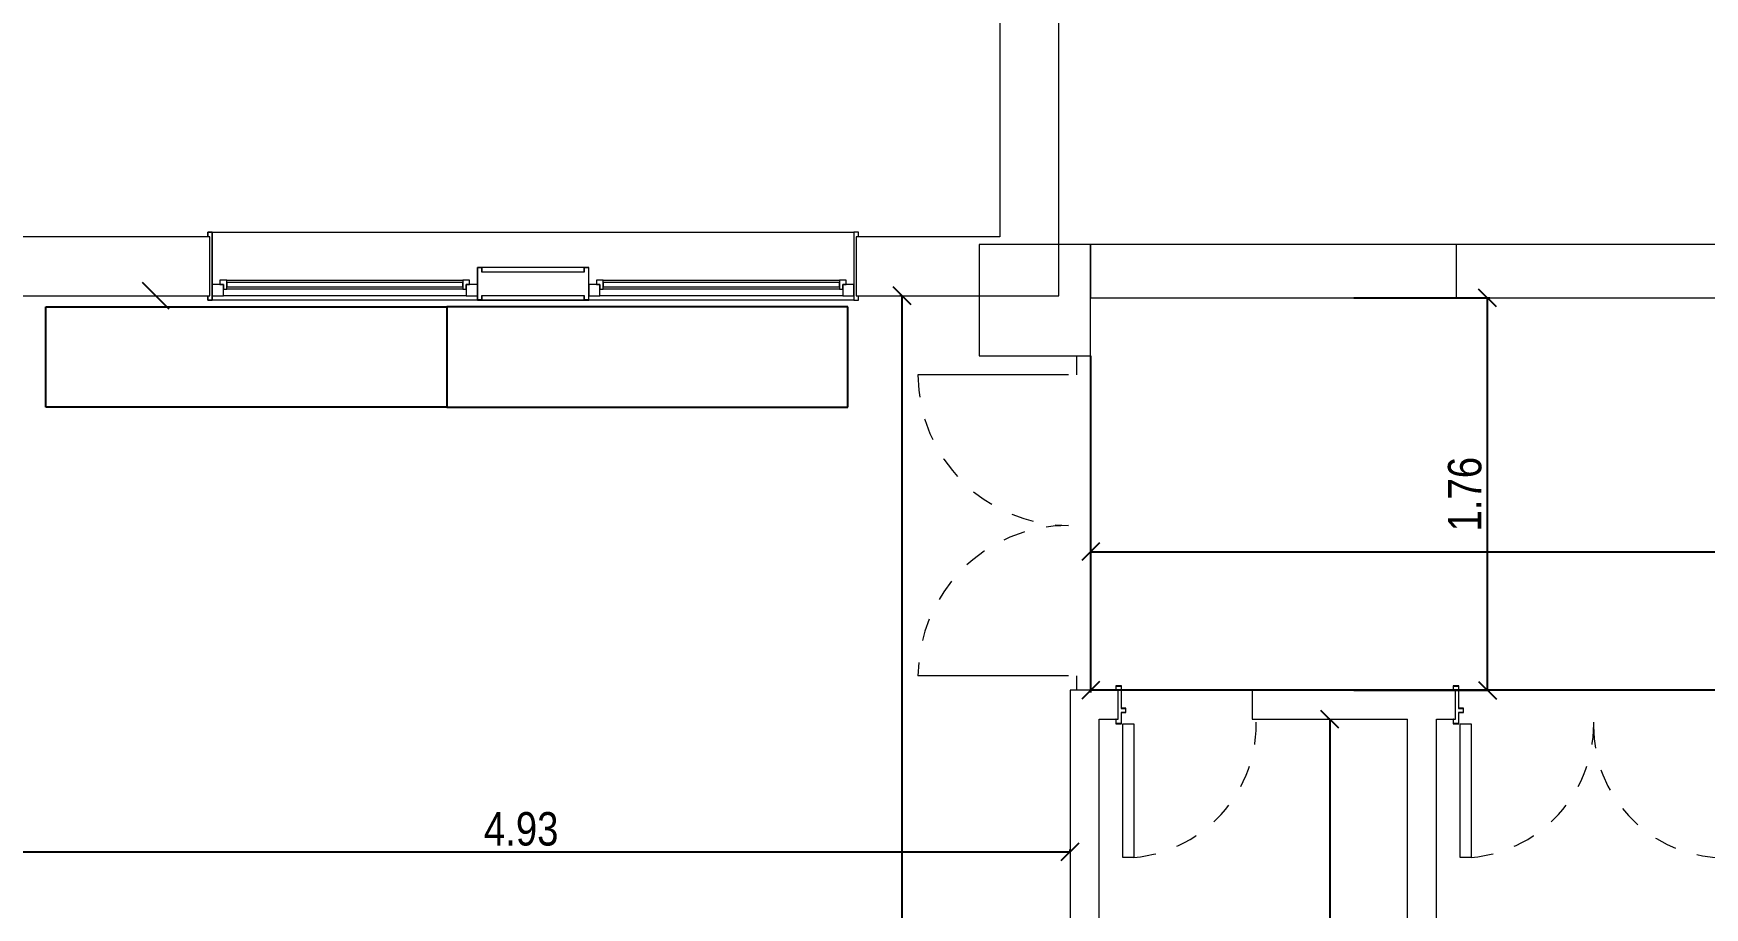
# Model space of a CAD drawing. Header units: millimetres. Extents: x 38 to 139, y 58 to 123.
# Drawn here: x 44.77 to 52.27, y 81.5 to 85.42 of the extents above; entities that cross this region are included whole.
import ezdxf

# ---------------------------------------------------------------- set-up
doc = ezdxf.new("R2010")
doc.units = ezdxf.units.MM
doc.linetypes.add('Dash 1_16_', pattern=[0.003174, 0.001587, -0.001587])
for name, color, linetype, lineweight in [('A-DOORSYM', 7, 'Continuous', 9), ('A-FLOROTM', 7, 'Continuous', 9), ('A-GLAZIDM', 7, 'Continuous', 9), ('A-WALL', 7, 'Continuous', 9), ('DIMENSION', 1, 'Continuous', 25), ('S-COLSPRM', 7, 'Continuous', 9)]:
    doc.layers.add(name, color=color, linetype=linetype, lineweight=lineweight)
doc.layers.add('EQ-Móvil', color=7, linetype='Continuous')
doc.layers.add('estructura', color=7, linetype='Continuous')
doc.styles.add('ARIALNARROW', font='ARIALN.TTF')
doc.dimstyles.new('C', dxfattribs={"dimscale": 1.5, "dimtxt": 0.15, "dimasz": 0.08, "dimexe": 0.01, "dimexo": 0, "dimgap": 0.025, "dimtad": 1, "dimzin": 0, "dimdsep": 46, "dimtxsty": 'ARIALNARROW', "dimblk": 'OBLIQUE', "dimcen": 0, "dimclrd": 256, "dimclre": 256, "dimclrt": 256, "dimadec": 0, "dimazin": 0, "dimtfac": 1.666667, "dimtofl": 0, "dimtmove": 0, "dimatfit": 0, "dimldrblk": 'OBLIQUE', "dimfxl": 0.1, "dimtolj": 1, "dimtzin": 0, "dimarcsym": 0})

# ---------------------------------------------------------------- blocks, each defined once
blk = doc.blocks.new('_Oblique')
at = {"layer": 'estructura', "color": 0, "lineweight": -2}
blk.add_line((-0.5, -0.5), (0.5, 0.5), dxfattribs=at)
blk = doc.blocks.new('*D81')
at = {"layer": 'Defpoints', "color": 0}
for p in [(44.49367, 81.749695), (49.42126, 81.749695), (49.42126, 81.749695)]:
    blk.add_point(p, dxfattribs=at)
at = {"layer": 'DIMENSION', "lineweight": -2}
for p, q in [((44.49367, 81.749695), (44.49367, 81.759695)), ((49.42126, 81.749695), (49.42126, 81.759695)), ((44.49367, 81.749695), (49.42126, 81.749695))]:
    blk.add_line(p, q, dxfattribs=at)
at = {"layer": 'DIMENSION', "lineweight": -2, "xscale": 0.08, "yscale": 0.08, "zscale": 0.08, "rotation": 180}
blk.add_blockref('_Oblique', (44.49367, 81.749695), dxfattribs=at)
at = {"layer": 'DIMENSION', "lineweight": -2, "xscale": 0.08, "yscale": 0.08, "zscale": 0.08}
blk.add_blockref('_Oblique', (49.42126, 81.749695), dxfattribs=at)
at = {"layer": 'DIMENSION', "insert": (46.957465, 81.851272), "char_height": 0.15, "attachment_point": 5, "style": 'ARIALNARROW'}
blk.add_mtext('\\A1;4.93', dxfattribs=at)
blk = doc.blocks.new('*D82')
at = {"layer": 'Defpoints', "color": 0}
for p in [(48.667136, 84.243709), (48.667136, 84.243709), (49.43626, 77.076209)]:
    blk.add_point(p, dxfattribs=at)
at = {"layer": 'DIMENSION', "lineweight": -2}
for p, q in [((48.667136, 84.243709), (48.657136, 84.243709)), ((48.667136, 77.076209), (48.667136, 84.243709)), ((49.43626, 77.076209), (48.657136, 77.076209))]:
    blk.add_line(p, q, dxfattribs=at)
at = {"layer": 'DIMENSION', "lineweight": -2, "xscale": 0.08, "yscale": 0.08, "zscale": 0.08}
for p, rotation in [((48.667136, 84.243709), 90), ((48.667136, 77.076209), 270)]:
    blk.add_blockref('_Oblique', p, dxfattribs=dict(at, rotation=rotation))
at = {"layer": 'DIMENSION', "insert": (48.566836, 80.659959), "char_height": 0.15, "attachment_point": 5, "rotation": 90, "style": 'ARIALNARROW'}
blk.add_mtext('\\A1;7.17', dxfattribs=at)
blk = doc.blocks.new('*D83')
at = {"layer": 'Defpoints', "color": 0}
for p in [(50.694443, 84.233709), (51.294443, 84.233709), (50.694443, 82.47371)]:
    blk.add_point(p, dxfattribs=at)
at = {"layer": 'DIMENSION', "lineweight": -2}
for p, q in [((50.694443, 84.233709), (51.304443, 84.233709)), ((51.294443, 82.47371), (51.294443, 84.233709)), ((50.694443, 82.47371), (51.304443, 82.47371))]:
    blk.add_line(p, q, dxfattribs=at)
at = {"layer": 'DIMENSION', "lineweight": -2, "xscale": 0.08, "yscale": 0.08, "zscale": 0.08}
for p, rotation in [((51.294443, 84.233709), 90), ((51.294443, 82.47371), 270)]:
    blk.add_blockref('_Oblique', p, dxfattribs=dict(at, rotation=rotation))
at = {"layer": 'DIMENSION', "insert": (51.192867, 83.353709), "char_height": 0.15, "attachment_point": 5, "rotation": 90, "style": 'ARIALNARROW'}
blk.add_mtext('\\A1;1.76', dxfattribs=at)
blk = doc.blocks.new('*D84')
at = {"layer": 'Defpoints', "color": 0}
for p in [(49.513287, 83.973709), (85.888382, 83.695606), (85.888382, 83.095606)]:
    blk.add_point(p, dxfattribs=at)
at = {"layer": 'DIMENSION', "lineweight": -2}
for p, q in [((49.513287, 83.973709), (49.513287, 83.085606)), ((85.888382, 83.695606), (85.888382, 83.085606)), ((49.513287, 83.095606), (85.888382, 83.095606))]:
    blk.add_line(p, q, dxfattribs=at)
at = {"layer": 'DIMENSION', "lineweight": -2, "xscale": 0.08, "yscale": 0.08, "zscale": 0.08, "rotation": 180}
blk.add_blockref('_Oblique', (49.513287, 83.095606), dxfattribs=at)
at = {"layer": 'DIMENSION', "lineweight": -2, "xscale": 0.08, "yscale": 0.08, "zscale": 0.08}
blk.add_blockref('_Oblique', (85.888382, 83.095606), dxfattribs=at)
at = {"layer": 'DIMENSION', "insert": (67.700834, 83.197182), "char_height": 0.15, "attachment_point": 5, "style": 'ARIALNARROW'}
blk.add_mtext('\\A1;36.38', dxfattribs=at)
blk = doc.blocks.new('*D86')
at = {"layer": 'Defpoints', "color": 0}
for p in [(50.586943, 82.34371), (50.586943, 79.846609), (50.586943, 79.846609)]:
    blk.add_point(p, dxfattribs=at)
at = {"layer": 'DIMENSION', "lineweight": -2}
for p, q in [((50.586943, 82.34371), (50.576943, 82.34371)), ((50.586943, 82.34371), (50.586943, 79.846609)), ((50.586943, 79.846609), (50.576943, 79.846609))]:
    blk.add_line(p, q, dxfattribs=at)
at = {"layer": 'DIMENSION', "lineweight": -2, "xscale": 0.08, "yscale": 0.08, "zscale": 0.08}
for p, rotation in [((50.586943, 82.34371), 90), ((50.586943, 79.846609), 270)]:
    blk.add_blockref('_Oblique', p, dxfattribs=dict(at, rotation=rotation))
at = {"layer": 'DIMENSION', "insert": (50.485367, 81.095159), "char_height": 0.15, "attachment_point": 5, "rotation": 90, "style": 'ARIALNARROW'}
blk.add_mtext('\\A1;2.50', dxfattribs=at)
blk = doc.blocks.new('*D96')
at = {"layer": 'Defpoints', "color": 0}
for p in [(49.513287, 83.973709), (49.513287, 82.47371), (64.479482, 82.47371)]:
    blk.add_point(p, dxfattribs=at)
at = {"layer": 'DIMENSION', "lineweight": -2}
for p, q in [((49.513287, 83.973709), (49.513287, 82.46371)), ((64.479482, 82.47371), (49.513287, 82.47371)), ((64.479482, 82.47371), (64.479482, 82.48371))]:
    blk.add_line(p, q, dxfattribs=at)
at = {"layer": 'DIMENSION', "lineweight": -2, "xscale": 0.08, "yscale": 0.08, "zscale": 0.08, "rotation": 180}
blk.add_blockref('_Oblique', (49.513287, 82.47371), dxfattribs=at)
at = {"layer": 'DIMENSION', "lineweight": -2, "xscale": 0.08, "yscale": 0.08, "zscale": 0.08}
blk.add_blockref('_Oblique', (64.479482, 82.47371), dxfattribs=at)
at = {"layer": 'DIMENSION', "insert": (56.996384, 82.575286), "char_height": 0.15, "attachment_point": 5, "style": 'ARIALNARROW'}
blk.add_mtext('\\A1;14.97', dxfattribs=at)

msp = doc.modelspace()

# ---------------------------------------------------------------- linework, layer by layer
at = {"layer": 'A-DOORSYM', "color": 252}
for p, q in [((49.413382, 83.888708), (48.738382, 83.888708)), ((49.413382, 82.538708), (48.738382, 82.538708)), ((49.65126, 82.49371), (49.62626, 82.49371)), ((49.62626, 82.49371), (49.62626, 82.47371)), ((49.62626, 82.47371), (49.62726, 82.47371)), ((49.62726, 82.47371), (49.62726, 82.49271)), ((49.62726, 82.49271), (49.65026, 82.49271)), ((49.65026, 82.49271), (49.65026, 82.39271)), ((49.65126, 82.39371), (49.65126, 82.49371)), ((51.165882, 82.49371), (51.140882, 82.49371)), ((51.140882, 82.49371), (51.140882, 82.47371)), ((51.140882, 82.47371), (51.141882, 82.47371)), ((51.141882, 82.47371), (51.141882, 82.49271)), ((51.141882, 82.49271), (51.164882, 82.49271)), ((51.164882, 82.49271), (51.164882, 82.39271)), ((51.165882, 82.39371), (51.165882, 82.49371)), ((49.65026, 82.39271), (49.67026, 82.39271)), ((49.67026, 82.37471), (49.65026, 82.37471)), ((49.65026, 82.37471), (49.65026, 82.32471)), ((49.67126, 82.39371), (49.65126, 82.39371)), ((49.65126, 82.32371), (49.65126, 82.37371)), ((49.65126, 82.37371), (49.67126, 82.37371)), ((49.67026, 82.39271), (49.67026, 82.37471)), ((49.67126, 82.37371), (49.67126, 82.39371)), ((51.164882, 82.39271), (51.184882, 82.39271)), ((51.184882, 82.37471), (51.164882, 82.37471)), ((51.164882, 82.37471), (51.164882, 82.32471)), ((51.185882, 82.39371), (51.165882, 82.39371)), ((51.165882, 82.32371), (51.165882, 82.37371)), ((51.165882, 82.37371), (51.185882, 82.37371)), ((51.184882, 82.39271), (51.184882, 82.37471)), ((51.185882, 82.37371), (51.185882, 82.39371)), ((49.62726, 82.34371), (49.62626, 82.34371)), ((49.62626, 82.34371), (49.62626, 82.32371)), ((49.62626, 82.32371), (49.65126, 82.32371)), ((49.62726, 82.32471), (49.62726, 82.34371)), ((49.65026, 82.32471), (49.62726, 82.32471)), ((49.657141, 81.72371), (49.657141, 82.32371)), ((49.657141, 82.32371), (49.707141, 82.32371)), ((49.707141, 82.32371), (49.707141, 81.72371)), ((51.141882, 82.34371), (51.140882, 82.34371)), ((51.140882, 82.34371), (51.140882, 82.32371)), ((51.140882, 82.32371), (51.165882, 82.32371)), ((51.141882, 82.32471), (51.141882, 82.34371)), ((51.164882, 82.32471), (51.141882, 82.32471)), ((51.171763, 81.72371), (51.171763, 82.32371)), ((51.171763, 82.32371), (51.221763, 82.32371)), ((51.221763, 82.32371), (51.221763, 81.72371)), ((49.707141, 81.72371), (49.657141, 81.72371)), ((51.221763, 81.72371), (51.171763, 81.72371))]:
    msp.add_line(p, q, dxfattribs=at)
at = {"layer": 'A-DOORSYM', "color": 252, "linetype": 'Dash 1_16_'}
for centre, radius, start, end in [((49.413382, 83.888708), 0.675, 180, 270), ((49.413382, 82.538708), 0.675, 90, 180), ((49.654516, 82.32366), 0.602254, 275.01292, 5.718403), ((51.169138, 82.32366), 0.602254, 275.01292, 5.718403), ((52.361056, 82.313343), 0.591361, 180, 265.618927)]:
    msp.add_arc(centre, radius, start, end, dxfattribs=at)
at = {"layer": 'A-FLOROTM', "color": 252}
for p, q in [((49.45126, 83.888708), (49.45126, 83.973709)), ((49.45126, 82.47371), (49.45126, 82.538708))]:
    msp.add_line(p, q, dxfattribs=at)
at = {"layer": 'A-GLAZIDM', "color": 252}
for p, q in [((45.550732, 84.528709), (45.570732, 84.528709)), ((45.550732, 84.508709), (45.550732, 84.528709)), ((45.570732, 84.528709), (48.450732, 84.528709)), ((45.570732, 84.528709), (45.570732, 84.223709)), ((45.570732, 84.528709), (48.450732, 84.528709)), ((48.450732, 84.528709), (48.450732, 84.223709)), ((48.470732, 84.528709), (48.450732, 84.528709)), ((48.470732, 84.508709), (48.470732, 84.528709)), ((45.635732, 84.313709), (46.695732, 84.313709)), ((47.325732, 84.313709), (48.385732, 84.313709)), ((45.550732, 84.223709), (45.550732, 84.243709)), ((46.710732, 84.243709), (45.620732, 84.243709)), ((46.695732, 84.273709), (45.635732, 84.273709)), ((48.400732, 84.243709), (47.310732, 84.243709)), ((48.385732, 84.273709), (47.325732, 84.273709)), ((48.470732, 84.223709), (48.470732, 84.243709)), ((45.570732, 84.223709), (45.550732, 84.223709)), ((48.450732, 84.223709), (45.570732, 84.223709)), ((46.780732, 84.223709), (45.570732, 84.223709)), ((48.450732, 84.223709), (47.240732, 84.223709)), ((48.450732, 84.223709), (48.470732, 84.223709))]:
    msp.add_line(p, q, dxfattribs=at)
at = {"layer": 'A-GLAZIDM', "color": 252, "lineweight": 18}
for p, q in [((45.570732, 84.528709), (45.550732, 84.528709)), ((45.550732, 84.528709), (45.550732, 84.508709)), ((45.570732, 84.223709), (45.570732, 84.528709)), ((48.470732, 84.528709), (48.450732, 84.528709)), ((48.450732, 84.528709), (48.450732, 84.223709)), ((48.470732, 84.508709), (48.470732, 84.528709)), ((45.635732, 84.313709), (45.605732, 84.313709)), ((45.605732, 84.313709), (45.605732, 84.293709)), ((45.635732, 84.273709), (45.635732, 84.313709)), ((46.695732, 84.303709), (45.635732, 84.303709)), ((45.635732, 84.303709), (45.635732, 84.283709)), ((46.725732, 84.313709), (46.695732, 84.313709)), ((46.695732, 84.313709), (46.695732, 84.273709)), ((46.695732, 84.283709), (46.695732, 84.303709)), ((46.725732, 84.293709), (46.725732, 84.313709)), ((46.760732, 84.371209), (46.760732, 84.223709)), ((46.780732, 84.371209), (46.760732, 84.371209)), ((46.761732, 84.224709), (46.761732, 84.370209)), ((46.761732, 84.370209), (46.779732, 84.370209)), ((46.779732, 84.370209), (46.779732, 84.351209)), ((46.779732, 84.351209), (46.780732, 84.351209)), ((47.240732, 84.371209), (46.780732, 84.371209)), ((46.780732, 84.371209), (46.780732, 84.351209)), ((46.780732, 84.351209), (46.780732, 84.371209)), ((46.780732, 84.351209), (47.240732, 84.351209)), ((47.240732, 84.351209), (47.240732, 84.371209)), ((47.260732, 84.371209), (47.240732, 84.371209)), ((47.240732, 84.371209), (47.240732, 84.351209)), ((47.240732, 84.351209), (47.241732, 84.351209)), ((47.241732, 84.351209), (47.241732, 84.370209)), ((47.241732, 84.370209), (47.259732, 84.370209)), ((47.259732, 84.370209), (47.259732, 84.224709)), ((47.260732, 84.223709), (47.260732, 84.371209)), ((47.325732, 84.313709), (47.295732, 84.313709)), ((47.295732, 84.313709), (47.295732, 84.293709)), ((47.325732, 84.273709), (47.325732, 84.313709)), ((48.385732, 84.303709), (47.325732, 84.303709)), ((47.325732, 84.303709), (47.325732, 84.283709)), ((48.415732, 84.313709), (48.385732, 84.313709)), ((48.385732, 84.313709), (48.385732, 84.273709)), ((48.385732, 84.283709), (48.385732, 84.303709)), ((48.415732, 84.293709), (48.415732, 84.313709)), ((45.550732, 84.243709), (45.550732, 84.223709)), ((45.620732, 84.293709), (45.570732, 84.293709)), ((45.570732, 84.293709), (45.570732, 84.243709)), ((45.570732, 84.243709), (45.620732, 84.243709)), ((45.605732, 84.293709), (45.620732, 84.293709)), ((45.620732, 84.293709), (45.620732, 84.273709)), ((45.620732, 84.243709), (45.620732, 84.293709)), ((45.620732, 84.273709), (45.635732, 84.273709)), ((45.635732, 84.283709), (46.695732, 84.283709)), ((46.695732, 84.273709), (46.710732, 84.273709)), ((46.710732, 84.273709), (46.710732, 84.293709)), ((46.710732, 84.293709), (46.725732, 84.293709)), ((46.760732, 84.293709), (46.710732, 84.293709)), ((46.710732, 84.293709), (46.710732, 84.243709)), ((46.710732, 84.243709), (46.760732, 84.243709)), ((46.760732, 84.243709), (46.760732, 84.293709)), ((46.780732, 84.243709), (46.779732, 84.243709)), ((46.779732, 84.243709), (46.779732, 84.224709)), ((46.780732, 84.223709), (46.780732, 84.243709)), ((47.240732, 84.243709), (46.780732, 84.243709)), ((46.780732, 84.243709), (46.780732, 84.223709)), ((47.241732, 84.243709), (47.240732, 84.243709)), ((47.240732, 84.243709), (47.240732, 84.223709)), ((47.240732, 84.223709), (47.240732, 84.243709)), ((47.241732, 84.224709), (47.241732, 84.243709)), ((47.310732, 84.293709), (47.260732, 84.293709)), ((47.260732, 84.293709), (47.260732, 84.243709)), ((47.260732, 84.243709), (47.310732, 84.243709)), ((47.295732, 84.293709), (47.310732, 84.293709)), ((47.310732, 84.293709), (47.310732, 84.273709)), ((47.310732, 84.243709), (47.310732, 84.293709)), ((47.310732, 84.273709), (47.325732, 84.273709)), ((47.325732, 84.283709), (48.385732, 84.283709)), ((48.385732, 84.273709), (48.400732, 84.273709)), ((48.400732, 84.273709), (48.400732, 84.293709)), ((48.400732, 84.293709), (48.415732, 84.293709)), ((48.450732, 84.293709), (48.400732, 84.293709)), ((48.400732, 84.293709), (48.400732, 84.243709)), ((48.400732, 84.243709), (48.450732, 84.243709)), ((48.450732, 84.243709), (48.450732, 84.293709)), ((48.470732, 84.223709), (48.470732, 84.243709)), ((45.550732, 84.223709), (45.570732, 84.223709)), ((46.760732, 84.223709), (46.780732, 84.223709)), ((46.779732, 84.224709), (46.761732, 84.224709)), ((46.780732, 84.223709), (47.240732, 84.223709)), ((47.240732, 84.223709), (47.260732, 84.223709)), ((47.259732, 84.224709), (47.241732, 84.224709)), ((48.450732, 84.223709), (48.470732, 84.223709))]:
    msp.add_line(p, q, dxfattribs=at)
at = {"layer": 'A-WALL', "color": 252, "lineweight": 18}
for p, q in [((49.105737, 93.641209), (49.105737, 84.508709)), ((49.370737, 84.243709), (49.370737, 93.518709)), ((45.560732, 84.508709), (43.188379, 84.508709)), ((45.560732, 84.243709), (45.560732, 84.508709)), ((49.105737, 84.508709), (48.460732, 84.508709)), ((48.460732, 84.508709), (48.460732, 84.243709)), ((50.906014, 84.473709), (49.513287, 84.473709)), ((49.513287, 84.473709), (49.513287, 84.233709)), ((52.717114, 84.473709), (50.870166, 84.473709)), ((51.155737, 84.473709), (50.971014, 84.473709)), ((51.155737, 84.233709), (51.155737, 84.473709)), ((43.188379, 84.243709), (45.560732, 84.243709)), ((48.460732, 84.243709), (49.370737, 84.243709)), ((49.513287, 84.233709), (51.155737, 84.233709)), ((51.155737, 84.233709), (52.834719, 84.233709)), ((49.42126, 82.47371), (49.42126, 79.846609)), ((49.63626, 82.47371), (49.42126, 82.47371)), ((49.63626, 82.34371), (49.63626, 82.47371)), ((51.150882, 82.47371), (50.238005, 82.47371)), ((50.238005, 82.47371), (50.238005, 82.34371)), ((51.150882, 82.34371), (51.150882, 82.47371)), ((49.55126, 79.846609), (49.55126, 82.34371)), ((49.55126, 82.34371), (49.63626, 82.34371)), ((50.238005, 82.34371), (50.935882, 82.34371)), ((50.935882, 79.846609), (50.935882, 82.34371)), ((51.065882, 79.846609), (51.065882, 82.34371)), ((51.065882, 82.34371), (51.150882, 82.34371)), ((51.065882, 82.34371), (51.150882, 82.34371))]:
    msp.add_line(p, q, dxfattribs=at)
at = {"layer": 'EQ-Móvil', "color": 252}
for p, q in [((44.823363, 84.194448), (46.623363, 84.194448)), ((44.823363, 83.744448), (44.823363, 84.194448)), ((48.423363, 84.194448), (46.623363, 84.194448)), ((46.623363, 84.194448), (46.623363, 83.744448)), ((46.623363, 84.194448), (46.623363, 83.744448)), ((48.423363, 83.744448), (48.423363, 84.194448)), ((46.623363, 83.744448), (44.823363, 83.744448)), ((46.623363, 83.744448), (48.423363, 83.744448))]:
    msp.add_line(p, q, dxfattribs=at)
at = {"layer": 'estructura', "color": 252, "lineweight": -2}
msp.add_line((45.378089, 84.183709), (45.258089, 84.303709), dxfattribs=at)
at = {"layer": 'S-COLSPRM', "color": 252}
for p, q in [((49.513287, 84.473709), (49.013287, 84.473709)), ((49.013287, 84.473709), (49.013287, 83.973709)), ((49.513287, 83.973709), (49.513287, 84.473709)), ((49.013287, 83.973709), (49.513287, 83.973709))]:
    msp.add_line(p, q, dxfattribs=at)

# ---------------------------------------------------------------- dimensions: what is measured, and where the dimension line sits
at = {"layer": 'DIMENSION'}
for base, p1, p2, picture, middle in [((48.667136, 84.243709), (49.43626, 77.076209), (48.667136, 84.243709), '*D82', (48.566836, 80.659959)), ((51.294443, 84.233709), (50.694443, 82.47371), (50.694443, 84.233709), '*D83', (51.192867, 83.353709)), ((50.586943, 79.846609), (50.586943, 82.34371), (50.586943, 79.846609), '*D86', (50.485367, 81.095159))]:
    dim = msp.add_linear_dim(base=base, p1=p1, p2=p2, angle=90, dimstyle='C', override={"dimscale": 1, "dimlfac": 1, "dimtxsty": 'ARIALNARROW', "dimtolj": 1}, dxfattribs=at)
    dim.commit()
    dim.dimension.update_dxf_attribs({"geometry": picture, "text_midpoint": middle})
for base, p1, p2, picture, middle in [((85.888382, 83.095606), (49.513287, 83.973709), (85.888382, 83.695606), '*D84', (67.700834, 83.197182)), ((49.513287, 82.47371), (64.479482, 82.47371), (49.513287, 83.973709), '*D96', (56.996384, 82.575286)), ((49.42126, 81.749695), (44.49367, 81.749695), (49.42126, 81.749695), '*D81', (46.957465, 81.851272))]:
    dim = msp.add_linear_dim(base=base, p1=p1, p2=p2, dimstyle='C', override={"dimscale": 1, "dimlfac": 1, "dimtxsty": 'ARIALNARROW', "dimtolj": 1}, dxfattribs=at)
    dim.commit()
    dim.dimension.update_dxf_attribs({"geometry": picture, "text_midpoint": middle})

doc.saveas('drawing.dxf')
